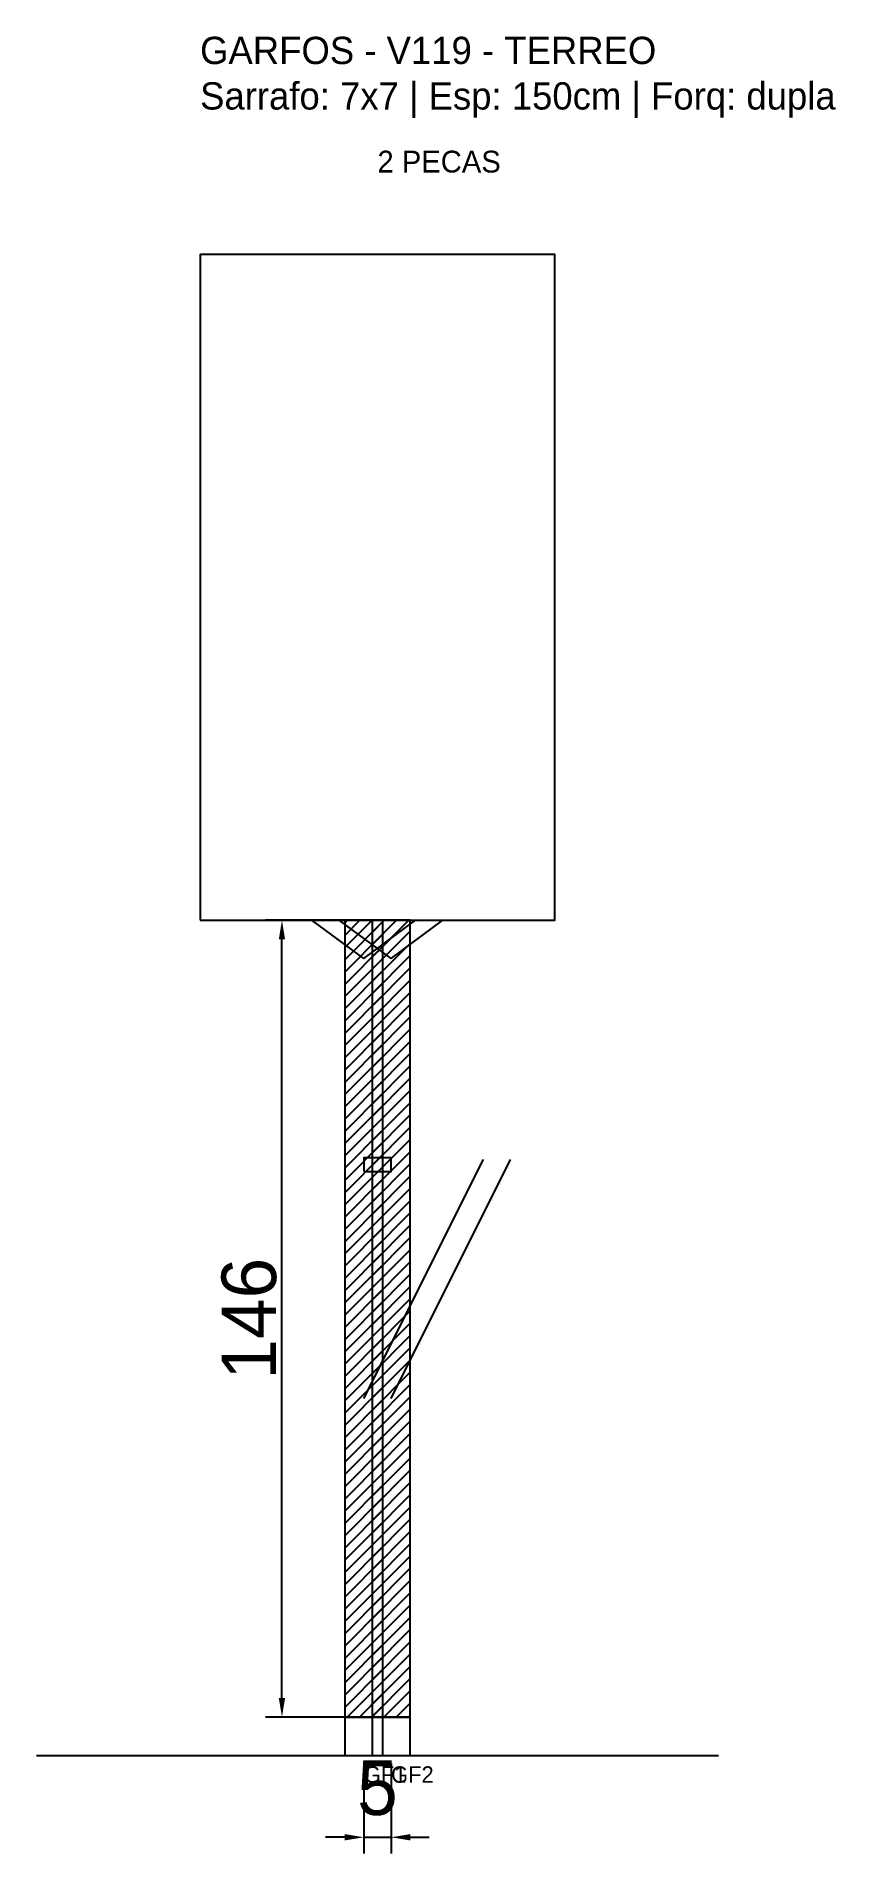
# Model space of a CAD drawing. Header units: metres. Extents: x -30 to 116, y -25 to 308.
import ezdxf

# ---------------------------------------------------------------- set-up
doc = ezdxf.new("R2010")
doc.units = ezdxf.units.M
for name, color, linetype in [('BARRA_ANCORAGEM', 1, 'Continuous'), ('COTA', 241, 'Continuous'), ('GARFOS OK', 3, 'Continuous'), ('NOME DA VIGA', 6, 'Continuous'), ('SARR_7x7', 40, 'Continuous'), ('TIRAS REESCORAMENTO', 252, 'Continuous'), ('VIGAS', 3, 'Continuous')]:
    doc.layers.add(name, color=color, linetype=linetype)
doc.dimstyles.new('EZ DXF', dxfattribs={"dimtxt": 10, "dimasz": 3.5, "dimexe": 3, "dimexo": 1.5, "dimgap": 1, "dimtad": 1, "dimdec": 1, "dimdsep": 46, "dimcen": 2.5, "dimazin": 3, "dimtfac": 1, "dimtmove": 0, "dimatfit": 3})

msp = doc.modelspace()

# ---------------------------------------------------------------- hatches: boundary and pattern name
at = {"layer": 'COTA'}
h = msp.add_hatch(dxfattribs=at)
h.set_pattern_fill('ANSI31', scale=0.5)
h.paths.add_polyline_path([(26.5, 0), (33.5, 0), (33.5, 146), (26.5, 146)])
h = msp.add_hatch(dxfattribs=at)
h.set_pattern_fill('ANSI31', scale=0.5)
h.paths.add_polyline_path([(31.500362, 0), (38.500362, 0), (38.500362, 146), (31.500362, 146)])

# ---------------------------------------------------------------- linework, layer by layer
at = {"layer": 'BARRA_ANCORAGEM'}
for p, q in [((30, 58.4), (51.9, 102.2)), ((35.000362, 58.4), (56.900362, 102.2))]:
    msp.add_line(p, q, dxfattribs=at)
at = {"layer": 'GARFOS OK'}
for p, q in [((30, 139), (20.5, 146)), ((20.5, 146), (39.5, 146)), ((35.000362, 139), (25.500362, 146)), ((25.500362, 146), (44.500362, 146)), ((30, 139), (39.5, 146)), ((35.000362, 139), (44.500362, 146))]:
    msp.add_line(p, q, dxfattribs=at)
at = {"layer": 'GARFOS OK', "linetype": 'CONTINUOUS'}
msp.add_line((-30, -7), (95.000362, -7), dxfattribs=at)
at = {"layer": 'GARFOS OK'}
for points in [[(26.5, 0), (33.5, 0), (33.5, 146), (26.5, 146), (26.5, 0)], [(31.500362, 0), (38.500362, 0), (38.500362, 146), (31.500362, 146), (31.500362, 0)]]:
    msp.add_lwpolyline(points, dxfattribs=at)
at = {"layer": 'SARR_7x7'}
for points in [[(26.5, -7), (33.5, -7), (33.5, 0), (26.5, 0), (26.5, -7)], [(31.500362, -7), (38.500362, -7), (38.500362, 0), (31.500362, 0), (31.500362, -7)]]:
    msp.add_lwpolyline(points, dxfattribs=at)
at = {"layer": 'TIRAS REESCORAMENTO'}
msp.add_lwpolyline([(30, 100), (35.000362, 100), (35.000362, 102.5), (30, 102.5), (30, 100)], dxfattribs=at)
at = {"layer": 'VIGAS'}
msp.add_lwpolyline([(0, 146), (65.000362, 146), (65.000362, 268), (0, 268), (0, 146)], dxfattribs=at)

# ---------------------------------------------------------------- texts
at = {"layer": 'NOME DA VIGA'}
for s, height, p in [('2 PECAS', 4, (32.500181, 283)), ('GF1', 3, (30, -12)), ('GF2', 3, (35.000362, -12))]:
    msp.add_text(s, height=height, dxfattribs=at).set_placement(p)
at = {"layer": 'NOME DA VIGA', "insert": (0, 293), "char_height": 5, "attachment_point": 7}
msp.add_mtext('GARFOS - V119 - TERREO\\PSarrafo: 7x7 | Esp: 150cm | Forq: dupla', dxfattribs=at)

# ---------------------------------------------------------------- dimensions: what is measured, and where the dimension line sits
at = {"layer": 'COTA'}
msp.add_linear_dim(base=(15, 0), p1=(30, 0), p2=(30, 146), angle=90, dimstyle='EZ DXF', dxfattribs=at).render()
msp.add_linear_dim(base=(30, -22), p1=(30, -7), p2=(35.000362, -7), dimstyle='EZ DXF', dxfattribs=at).render()

doc.saveas('drawing.dxf')
